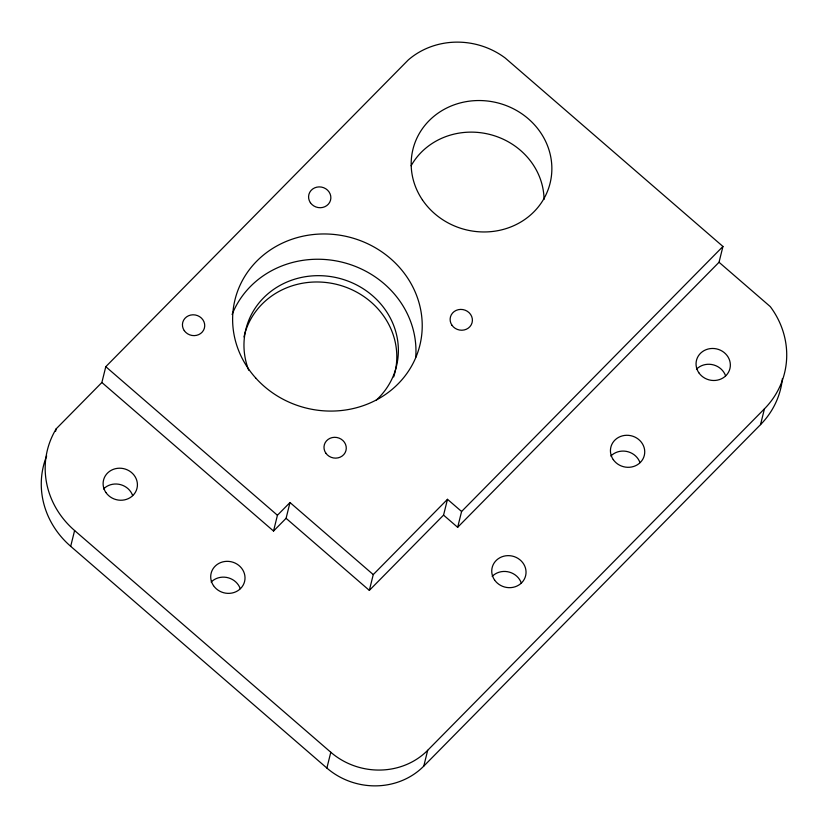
<?xml version="1.0" encoding="UTF-8"?>
<svg xmlns="http://www.w3.org/2000/svg" width="828" height="828" viewBox="0 0 828 828"><rect width="100%" height="100%" fill="white"/><g stroke="black" fill="none" stroke-linecap="round" stroke-linejoin="round"><path stroke-width="1.24" d="M55.611 431.222L56.221 428.79L101.875 382.495L105.787 366.69L408.287 59.947A74.675 69.138 13.9 0 1 505.183 57.991L722.947 246.465L719.035 262.269L457.656 527.312L443.56 515.119L447.493 499.305L461.589 511.497L457.656 527.312M782.419 378.562A88.296 81.755 13.9 0 1 760.528 424.629L423.781 766.107A68.921 63.808 13.9 0 1 326.884 768.063L70.69 546.325L74.603 530.531A88.296 81.755 13.9 0 1 56.221 428.79M101.875 382.495L273.53 531.048L277.432 515.254L289.997 502.524L373.252 574.591L369.34 590.385L286.084 518.318L289.997 502.524M326.884 768.063L330.796 752.259L74.603 530.531M423.781 766.107L427.693 750.303L764.441 408.835A88.296 81.755 13.9 0 0 770.278 306.608L719.035 262.269M760.528 424.629L764.441 408.835M273.53 531.048L286.084 518.318M373.252 574.591L447.493 499.305M369.34 590.385L443.56 515.119M461.589 511.497L722.947 246.465M105.787 366.69L277.432 515.254M248.69 370.209A77.532 71.788 13.9 0 1 284.201 283.269A77.532 71.788 13.9 0 1 382.795 306.432A77.532 71.788 13.9 0 1 376.222 400.172M244.001 336.944A77.532 71.788 13.9 0 1 338.352 284.811A77.532 71.788 13.9 0 1 393.673 376.937M232.109 314.485A95.189 88.13 13.9 0 1 341.074 261.938A95.189 88.13 13.9 0 1 415.708 357.458M411.133 165.735A70.639 65.402 13.9 0 1 489.834 134.457A70.639 65.402 13.9 0 1 544.048 199.413M696.483 369.195A17.233 15.949 13.9 0 1 725.587 375.808M610.867 456.011A17.233 15.949 13.9 0 1 639.972 462.624M492.174 576.371A17.233 15.949 13.9 0 1 521.278 582.984M211.15 582.063A17.233 15.949 13.9 0 1 240.244 588.667M70.69 546.325A88.296 81.755 13.9 0 1 46.658 455.928M427.693 750.303A68.921 63.808 13.9 0 1 330.796 752.259M103.541 488.934A17.233 15.949 13.9 0 1 132.646 495.548M255.655 377.93A95.189 88.13 13.9 0 0 416.95 354.632A95.189 88.13 13.9 0 0 309.672 234.986A95.189 88.13 13.9 0 0 255.655 377.93M184.261 330.62A11.199 10.371 13.9 0 0 203.543 330.227A11.199 10.371 13.9 0 0 192.945 314.795A11.199 10.371 13.9 0 0 184.261 330.62M325.808 453.123A11.199 10.371 13.9 0 0 345.09 452.74A11.199 10.371 13.9 0 0 334.491 437.308A11.199 10.371 13.9 0 0 325.808 453.123M451.943 325.218A11.199 10.371 13.9 0 0 471.225 324.824A11.199 10.371 13.9 0 0 460.627 309.403A11.199 10.371 13.9 0 0 451.943 325.218M422.404 199.858A70.639 65.402 13.9 0 0 544.1 198.347A70.639 65.402 13.9 0 0 478.077 100.54A70.639 65.402 13.9 0 0 422.404 199.858M310.396 202.705A11.199 10.371 13.9 0 0 329.679 202.322A11.199 10.371 13.9 0 0 319.08 186.89A11.199 10.371 13.9 0 0 310.396 202.705M105.922 492.536A17.233 15.949 13.9 0 0 135.595 491.935A17.233 15.949 13.9 0 0 119.284 468.203A17.233 15.949 13.9 0 0 105.922 492.536M698.863 372.797A17.233 15.949 13.9 0 0 728.526 372.196A17.233 15.949 13.9 0 0 712.215 348.464A17.233 15.949 13.9 0 0 698.863 372.797M613.248 459.612A17.233 15.949 13.9 0 0 642.911 459.012A17.233 15.949 13.9 0 0 626.599 435.28A17.233 15.949 13.9 0 0 613.248 459.612M494.554 579.973A17.233 15.949 13.9 0 0 524.217 579.372A17.233 15.949 13.9 0 0 507.906 555.64A17.233 15.949 13.9 0 0 494.554 579.973M213.52 585.665A17.233 15.949 13.9 0 0 243.194 585.065A17.233 15.949 13.9 0 0 226.882 561.332A17.233 15.949 13.9 0 0 213.52 585.665"/></g></svg>
